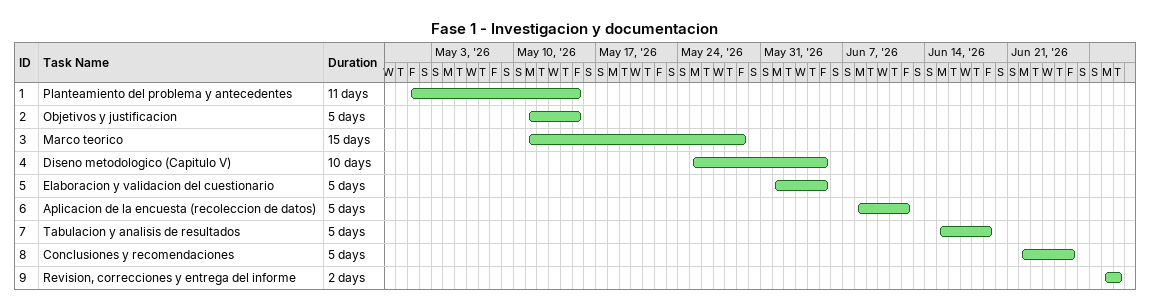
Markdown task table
Fase 1 - Investigacion y documentacion

| ID | Task | Duration | Start | Finish |
|---|---|---|---|---|
| 1 | Planteamiento del problema y antecedentes | 11d | 2026-05-01 | 2026-05-15 |
| 2 | Objetivos y justificacion | 5d | 2026-05-11 | 2026-05-15 |
| 3 | Marco teorico | 15d | 2026-05-11 | 2026-05-29 |
| 4 | Diseno metodologico (Capitulo V) | 10d | 2026-05-25 | 2026-06-05 |
| 5 | Elaboracion y validacion del cuestionario | 5d | 2026-06-01 | 2026-06-05 |
| 6 | Aplicacion de la encuesta (recoleccion de datos) | 5d | 2026-06-08 | 2026-06-12 |
| 7 | Tabulacion y analisis de resultados | 5d | 2026-06-15 | 2026-06-19 |
| 8 | Conclusiones y recomendaciones | 5d | 2026-06-22 | 2026-06-26 |
| 9 | Revision, correcciones y entrega del informe | 2d | 2026-06-29 | 2026-06-30 |
